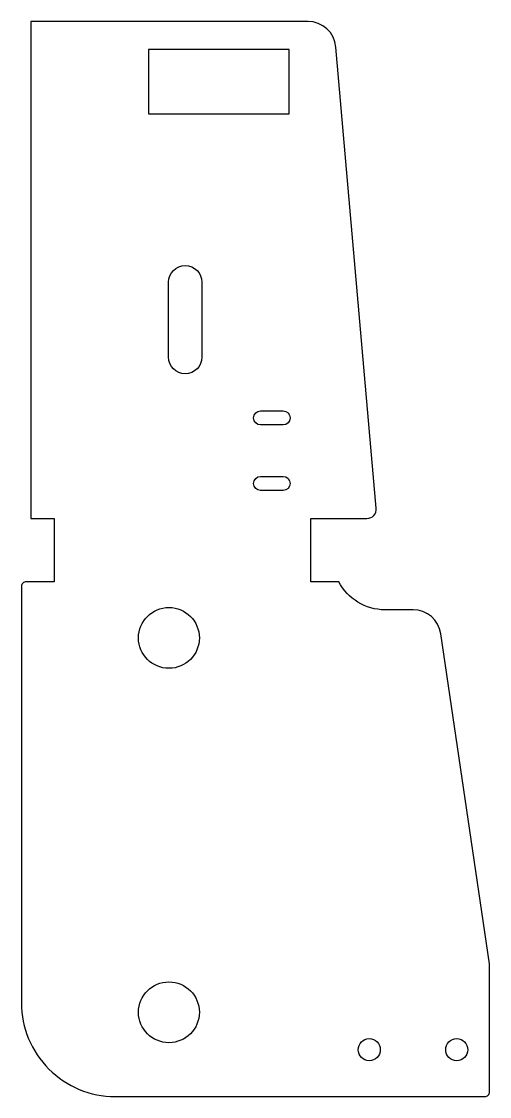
# Model space of a CAD drawing. Header units: inches. Extents: x 44 to 94, y -1 to 113.
import ezdxf

# ---------------------------------------------------------------- set-up
doc = ezdxf.new("R2010")
doc.units = ezdxf.units.IN
doc.header["$MEASUREMENT"] = 0
doc.linetypes.add('Continuous2', pattern=[0])

msp = doc.modelspace()

# ---------------------------------------------------------------- linework, layer by layer
at = {"linetype": 'Continuous2', "lineweight": -3}
msp.add_lwpolyline([(44.45, 8.5, 0.414214), (54.45, -1.5), (93.95, -1.5, 0.414214), (94.45, -1), (94.45, 12.69), (89.24, 47.94, 0.371889), (86.28, 50.5), (83.28, 50.5, -0.280334), (78.35, 53.5), (75.35, 53.5), (75.35, 60.26), (81.36, 60.26, 0.440011), (82.35, 61.35), (78.04, 110.62, 0.388879), (75.06, 113.36), (45.45, 113.36), (45.45, 60.26), (47.95, 60.26), (47.95, 53.5), (44.95, 53.5, 0.414214), (44.45, 53), (44.45, 8.5)], format="xyb", dxfattribs=at)
msp.add_lwpolyline([(58.03, 110.36), (58.03, 103.5), (73.03, 103.5), (73.03, 110.36)], close=True, dxfattribs=at)
for points in [[(60.17, 77.5), (60.17, 85.5, -1), (63.72, 85.5), (63.72, 77.5, -1)], [(72.4, 70.25), (70, 70.25, -1), (70, 71.75), (72.4, 71.75, -1)], [(72.4, 63.25), (70, 63.25, -1), (70, 64.75), (72.4, 64.75, -1)]]:
    msp.add_lwpolyline(points, format="xyb", close=True, dxfattribs=at)
for centre, radius in [((60.2, 47.5), 3.25), ((60.2, 7.5), 3.25), ((81.6, 3.5), 1.18), ((90.95, 3.5), 1.18)]:
    msp.add_circle(centre, radius, dxfattribs=at)

doc.saveas('drawing.dxf')
